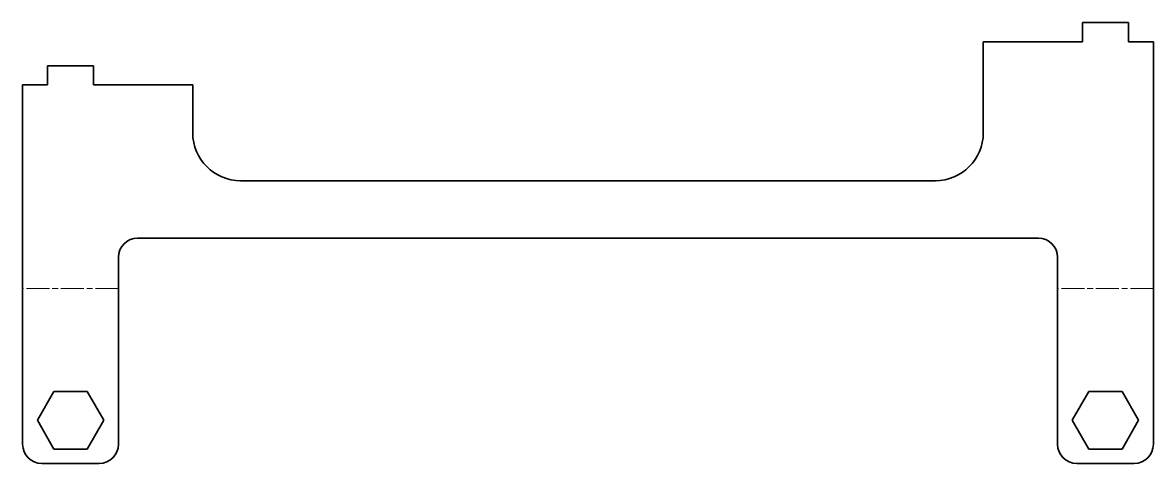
# Model space of a CAD drawing. Header units: inches. Extents: x 0 to 118, y 0 to 46.
import ezdxf

# ---------------------------------------------------------------- set-up
doc = ezdxf.new("R2010")
doc.units = ezdxf.units.IN
doc.header["$MEASUREMENT"] = 0
doc.linetypes.add('Chain', pattern=[13.68, 9.12, -1.14, 2.28, -1.14])
doc.layers.add('SIMUMAK Bend Centerline (ISO)', color=7, linetype='Chain', lineweight=9)
doc.layers.add('SIMUMAK Visible (ISO)', color=7, linetype='Continuous', lineweight=35)

# ---------------------------------------------------------------- blocks, each defined once
blk = doc.blocks.new('CDR-AU-31-CRSP-01_Sheet_3_CDR-AU-31-CRSP-01 (Desplegada)')
at = {"layer": 'SIMUMAK Bend Centerline (ISO)', "ltscale": 0.263158}
for p, q in [((-49, -4.75), (-59, -4.75)), ((59, -4.75), (49, -4.75))]:
    blk.add_line(p, q, dxfattribs=at)
at = {"layer": 'SIMUMAK Visible (ISO)'}
for p, q in [((51.6, 23.01), (56.4, 23.01)), ((51.6, 21.01), (51.6, 23.01)), ((56.4, 23.01), (56.4, 21.01)), ((41.25, 21.01), (51.6, 21.01)), ((41.25, 11.51), (41.25, 21.01)), ((56.4, 21.01), (59, 21.01)), ((59, 21.01), (59, -21.01)), ((-56.4, 18.51), (-51.6, 18.51)), ((-56.4, 16.51), (-56.4, 18.51)), ((-51.6, 18.51), (-51.6, 16.51)), ((-59, 16.51), (-56.4, 16.51)), ((-59, -21.01), (-59, 16.51)), ((-51.6, 16.51), (-41.25, 16.51)), ((-41.25, 16.51), (-41.25, 11.51)), ((-36.25, 6.51), (36.25, 6.51)), ((47, 0.51), (-47, 0.51)), ((-49, -1.49), (-49, -21.01)), ((49, -21.01), (49, -1.49)), ((-57.46, -18.51), (-55.73, -15.51)), ((-55.73, -15.51), (-52.27, -15.51)), ((-52.27, -15.51), (-50.54, -18.51)), ((50.54, -18.51), (52.27, -15.51)), ((52.27, -15.51), (55.73, -15.51)), ((55.73, -15.51), (57.46, -18.51)), ((-55.73, -21.51), (-57.46, -18.51)), ((-50.54, -18.51), (-52.27, -21.51)), ((52.27, -21.51), (50.54, -18.51)), ((57.46, -18.51), (55.73, -21.51)), ((-52.27, -21.51), (-55.73, -21.51)), ((55.73, -21.51), (52.27, -21.51)), ((-51, -23.01), (-57, -23.01)), ((57, -23.01), (51, -23.01))]:
    blk.add_line(p, q, dxfattribs=at)
for centre, radius, start, end in [((-36.25, 11.51), 5, 180, 270), ((36.25, 11.51), 5, 270, 360), ((-47, -1.49), 2, 90, 180), ((47, -1.49), 2, 0, 90)]:
    blk.add_arc(centre, radius, start, end, dxfattribs=at)
at = {"layer": 'SIMUMAK Visible (ISO)', "extrusion": (0, 0, -1)}
for centre, start, end in [((57, -21.01), 270, 360), ((51, -21.01), 180, 270), ((-51, -21.01), 270, 0), ((-57, -21.01), 180, 270)]:
    blk.add_arc(centre, 2, start, end, dxfattribs=at)

msp = doc.modelspace()

# ---------------------------------------------------------------- block references
msp.add_blockref('CDR-AU-31-CRSP-01_Sheet_3_CDR-AU-31-CRSP-01 (Desplegada)', (59, 23.01))

doc.saveas('drawing.dxf')
